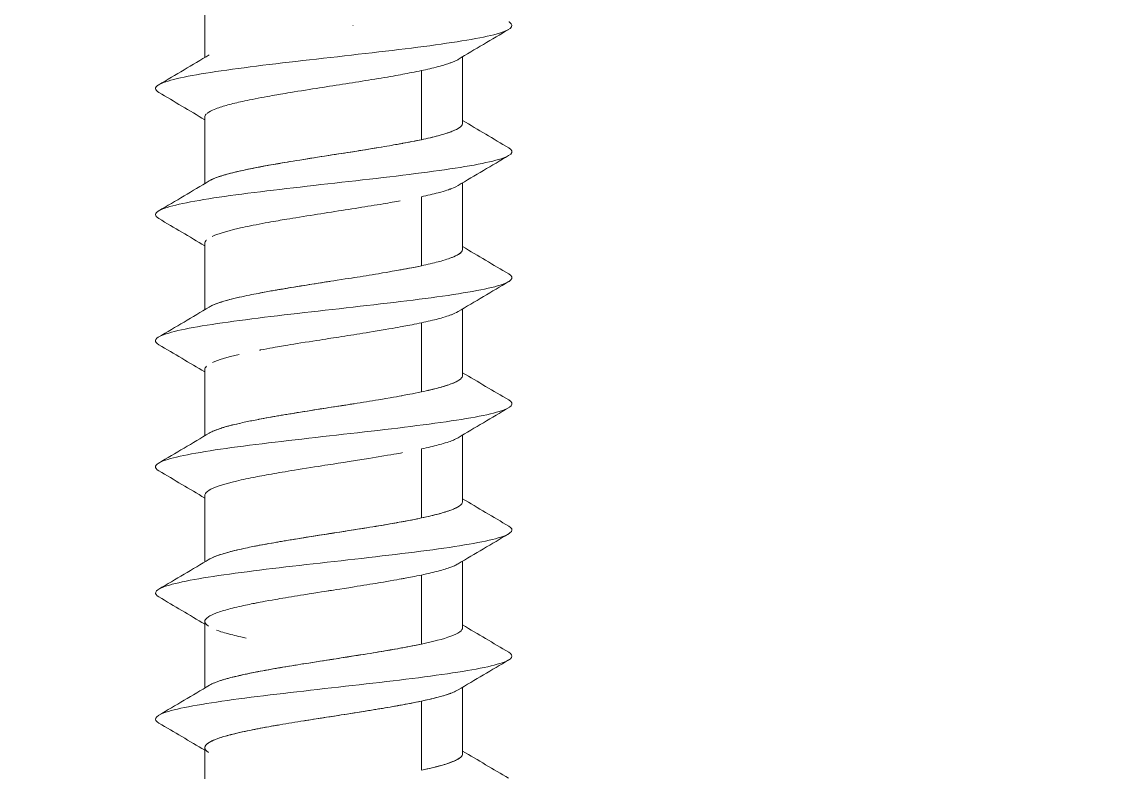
# Model space of a CAD drawing. Header units: inches. Extents: x 10 to 190, y 5 to 37.
# Drawn here: x 141.328 to 142.284, y 22.315 to 22.975 of the extents above; entities that cross this region are included whole.
import ezdxf

# ---------------------------------------------------------------- set-up
doc = ezdxf.new("R2010")
doc.units = ezdxf.units.IN
doc.header["$MEASUREMENT"] = 0

msp = doc.modelspace()

# ---------------------------------------------------------------- linework, layer by layer
at = {"color": 0, "linetype": 'Continuous', "lineweight": 0, "extrusion": (-1, 6.12323e-17, 0)}
for p, q in [((141.4893, 22.94398), (141.4893, 23.00245)), ((141.71629, 22.88615), (141.71629, 22.94464)), ((141.67998, 22.87161), (141.67998, 22.93242)), ((141.67998, 22.93242), (141.67998, 22.87161)), ((141.4893, 22.83298), (141.4893, 22.89145)), ((141.71629, 22.77515), (141.71629, 22.83364)), ((141.67998, 22.76061), (141.67998, 22.82142)), ((141.67998, 22.82142), (141.67998, 22.76061)), ((141.4893, 22.72198), (141.4893, 22.78046)), ((141.71629, 22.66414), (141.71629, 22.72264)), ((141.67998, 22.64961), (141.67998, 22.71042)), ((141.67998, 22.71042), (141.67998, 22.64961)), ((141.4893, 22.61098), (141.4893, 22.66946)), ((141.71629, 22.55314), (141.71629, 22.61163)), ((141.67998, 22.53862), (141.67998, 22.59942)), ((141.67998, 22.59942), (141.67998, 22.53862)), ((141.4893, 22.49998), (141.4893, 22.55846)), ((141.71629, 22.44214), (141.71629, 22.50063)), ((141.67998, 22.42762), (141.67998, 22.48842)), ((141.67998, 22.48842), (141.67998, 22.42762)), ((141.4893, 22.38898), (141.4893, 22.44746)), ((141.71629, 22.33114), (141.71629, 22.38963)), ((141.67998, 22.31662), (141.67998, 22.37741)), ((141.67998, 22.37741), (141.67998, 22.31662)), ((141.4893, 22.27798), (141.4893, 22.33646))]:
    msp.add_line(p, q, dxfattribs=at)
msp.add_circle((145.29513, 27.66838), 6.76088)
at = {"color": 0, "linetype": 'Continuous', "lineweight": 0}
for points, knots in [([(141.44878, 22.91314), (141.44501, 22.91536), (141.44483, 22.91757), (141.4544, 22.92348), (141.47075, 22.92716), (141.51816, 22.93453), (141.5491, 22.93822), (141.61401, 22.94559), (141.64781, 22.94928), (141.7056, 22.95665), (141.72945, 22.96033), (141.75823, 22.9677), (141.76308, 22.97139), (141.75732, 22.9752), (141.75712, 22.97532), (141.75691, 22.97544)], [0.90000731, 0.90000731, 0.90000731, 0.90000731, 0.90227005, 0.90227005, 0.90602889, 0.90602889, 0.90978774, 0.90978774, 0.91354658, 0.91354658, 0.91730542, 0.91730542, 0.92106427, 0.92106427, 0.92118945, 0.92118945, 0.92118945, 0.92118945]), ([(141.75691, 22.97544), (141.75712, 22.97532), (141.75732, 22.9752), (141.76308, 22.97139), (141.75823, 22.9677), (141.72945, 22.96033), (141.7056, 22.95665), (141.64781, 22.94928), (141.61401, 22.94559), (141.5491, 22.93822), (141.51816, 22.93453), (141.47075, 22.92716), (141.4544, 22.92348), (141.44483, 22.91757), (141.44501, 22.91536), (141.44878, 22.91314)], [-0.92118945, -0.92118945, -0.92118945, -0.92118945, -0.92106427, -0.92106427, -0.91730542, -0.91730542, -0.91354658, -0.91354658, -0.90978774, -0.90978774, -0.90602889, -0.90602889, -0.90227005, -0.90227005, -0.90000731, -0.90000731, -0.90000731, -0.90000731]), ([(141.71234, 22.94228), (141.71182, 22.94196), (141.71109, 22.94156), (141.71009, 22.94108), (141.70853, 22.94033), (141.70705, 22.93975), (141.70596, 22.93934), (141.70564, 22.93922), (141.70525, 22.93908), (141.70476, 22.9389), (141.70296, 22.93827), (141.69995, 22.93726), (141.69471, 22.93588), (141.6899, 22.93461), (141.68485, 22.93346), (141.67998, 22.93242)], [0.8253823, 0.8253823, 0.8253823, 0.8253823, 0.84375, 0.84375, 0.84375, 0.875, 0.875, 0.875, 0.8883182, 0.8883182, 0.8883182, 0.9375, 0.9375, 0.9375, 1, 1, 1, 1]), ([(141.67998, 22.93242), (141.67454, 22.93127), (141.66854, 22.9301), (141.66357, 22.92918), (141.65859, 22.92825), (141.65202, 22.92709), (141.64456, 22.92585), (141.62963, 22.92337), (141.61465, 22.92106), (141.59897, 22.9186), (141.59114, 22.91737), (141.58373, 22.91622), (141.57447, 22.91474), (141.56521, 22.91326), (141.55834, 22.91211), (141.55423, 22.9114), (141.55012, 22.9107), (141.5435, 22.90954), (141.53615, 22.90811), (141.5288, 22.90669), (141.5234, 22.90553), (141.51899, 22.90452), (141.51458, 22.9035), (141.51007, 22.90235), (141.50675, 22.90139), (141.50343, 22.90043), (141.49973, 22.89927), (141.4961, 22.8976), (141.49335, 22.89634), (141.49194, 22.89536), (141.49111, 22.8946)], [0, 0, 0, 0, 0.0625, 0.0625, 0.0625, 0.125, 0.125, 0.125, 0.25, 0.25, 0.25, 0.3125, 0.3125, 0.3125, 0.375, 0.375, 0.375, 0.4375, 0.4375, 0.4375, 0.5, 0.5, 0.5, 0.5625, 0.5625, 0.5625, 0.625, 0.625, 0.625, 0.6722977, 0.6722977, 0.6722977, 0.6722977]), ([(141.49055, 22.89407), (141.4905, 22.89402), (141.49046, 22.89397), (141.49042, 22.89393), (141.48979, 22.89323), (141.48933, 22.89231), (141.4893, 22.89145)], [0.68411623, 0.68411623, 0.68411623, 0.68411623, 0.6875, 0.6875, 0.6875, 0.73980949, 0.73980949, 0.73980949, 0.73980949]), ([(141.67998, 22.87161), (141.6853, 22.87273), (141.69048, 22.87389), (141.69658, 22.87558), (141.70268, 22.87728), (141.70562, 22.87844), (141.70617, 22.87865), (141.70672, 22.87886), (141.70994, 22.88001), (141.71259, 22.88162), (141.71523, 22.88324), (141.71597, 22.88439), (141.71622, 22.88552), (141.71627, 22.88573), (141.71629, 22.88594), (141.71629, 22.88615)], [0, 0, 0, 0, 0.0625, 0.0625, 0.0625, 0.125, 0.125, 0.125, 0.1875, 0.1875, 0.1875, 0.25, 0.25, 0.25, 0.2616815, 0.2616815, 0.2616815, 0.2616815]), ([(141.67998, 22.87161), (141.68519, 22.87271), (141.69017, 22.87386), (141.69471, 22.87507), (141.70266, 22.87719), (141.70539, 22.87836), (141.70594, 22.87856), (141.70652, 22.87878), (141.71008, 22.87993), (141.71321, 22.88202), (141.715, 22.88321), (141.71594, 22.88437), (141.71621, 22.88548), (141.71626, 22.88566), (141.7163, 22.88589), (141.71629, 22.88615)], [0, 0, 0, 0, 0.0625, 0.0625, 0.0625, 0.125, 0.125, 0.125, 0.1875, 0.1875, 0.1875, 0.25, 0.25, 0.25, 0.2643068, 0.2643068, 0.2643068, 0.2643068]), ([(141.49317, 22.8353), (141.49398, 22.83578), (141.49502, 22.83632), (141.49636, 22.83692), (141.49943, 22.83829), (141.50295, 22.83944), (141.50613, 22.84039), (141.50736, 22.84075), (141.51108, 22.84191), (141.51954, 22.84386), (141.52168, 22.84436), (141.524, 22.84487), (141.52651, 22.8454), (141.52948, 22.84602), (141.53272, 22.84667), (141.53624, 22.84734), (141.54455, 22.84893), (141.55126, 22.85007), (141.55541, 22.85078), (141.56015, 22.85159), (141.56708, 22.85276), (141.57647, 22.85427), (141.58139, 22.85506), (141.58598, 22.85579), (141.5902, 22.85645), (141.59317, 22.85692), (141.59594, 22.85735), (141.59852, 22.85775), (141.60246, 22.85836), (141.60618, 22.85893), (141.60967, 22.85947), (141.6129, 22.85997), (141.61658, 22.86054), (141.6207, 22.86119), (141.627, 22.86218), (141.63429, 22.86334), (141.64227, 22.86468), (141.64949, 22.86588), (141.65486, 22.86683), (141.65867, 22.86751), (141.66005, 22.86776), (141.66123, 22.86797), (141.66221, 22.86815), (141.66425, 22.86852), (141.66741, 22.8691), (141.67145, 22.86988), (141.67528, 22.87063), (141.67806, 22.8712), (141.67998, 22.87161)], [0.3502982, 0.3502982, 0.3502982, 0.3502982, 0.375, 0.375, 0.375, 0.4375, 0.4375, 0.4375, 0.5, 0.5, 0.5, 0.5286297, 0.5286297, 0.5286297, 0.5625, 0.5625, 0.5625, 0.625, 0.625, 0.625, 0.6875, 0.6875, 0.6875, 0.7242223, 0.7242223, 0.7242223, 0.75, 0.75, 0.75, 0.78125, 0.78125, 0.78125, 0.8125, 0.8125, 0.8125, 0.875, 0.875, 0.875, 0.9208216, 0.9208216, 0.9208216, 0.9375, 0.9375, 0.9375, 0.96875, 0.96875, 0.96875, 1, 1, 1, 1]), ([(141.66298, 22.86829), (141.66319, 22.86833), (141.66339, 22.86836), (141.66359, 22.8684), (141.66851, 22.86931), (141.67452, 22.87046), (141.67998, 22.87161)], [0.93497714, 0.93497714, 0.93497714, 0.93497714, 0.9375, 0.9375, 0.9375, 1, 1, 1, 1]), ([(141.44878, 22.80213), (141.44477, 22.8045), (141.44484, 22.80686), (141.45594, 22.81291), (141.47302, 22.8166), (141.52153, 22.82397), (141.55283, 22.82765), (141.61793, 22.83502), (141.65157, 22.83871), (141.70859, 22.84608), (141.73183, 22.84977), (141.75908, 22.85712), (141.76313, 22.86079), (141.75689, 22.86446)], [0.86226949, 0.86226949, 0.86226949, 0.86226949, 0.8646816, 0.8646816, 0.86844045, 0.86844045, 0.87219929, 0.87219929, 0.87595814, 0.87595814, 0.87971698, 0.87971698, 0.88345745, 0.88345745, 0.88345745, 0.88345745]), ([(141.75689, 22.86446), (141.76313, 22.86079), (141.75908, 22.85712), (141.73183, 22.84977), (141.70859, 22.84608), (141.65157, 22.83871), (141.61793, 22.83502), (141.55283, 22.82765), (141.52153, 22.82397), (141.47302, 22.8166), (141.45594, 22.81291), (141.44484, 22.80686), (141.44477, 22.8045), (141.44878, 22.80213)], [-0.88345745, -0.88345745, -0.88345745, -0.88345745, -0.87971698, -0.87971698, -0.87595814, -0.87595814, -0.87219929, -0.87219929, -0.86844045, -0.86844045, -0.8646816, -0.8646816, -0.86226949, -0.86226949, -0.86226949, -0.86226949]), ([(141.49317, 22.8353), (141.49379, 22.83566), (141.49448, 22.83603), (141.49527, 22.83642), (141.50025, 22.83882), (141.50784, 22.84114), (141.5187, 22.84367), (141.52414, 22.84494), (141.52966, 22.8461), (141.53728, 22.84754), (141.54489, 22.84898), (141.55156, 22.85013), (141.55597, 22.85088), (141.56038, 22.85163), (141.56732, 22.8528), (141.57607, 22.85421), (141.58481, 22.85562), (141.59225, 22.85678), (141.60111, 22.85815), (141.61825, 22.8608), (141.63261, 22.86305), (141.64469, 22.86508)], [0.3552213, 0.3552213, 0.3552213, 0.3552213, 0.375, 0.375, 0.375, 0.5, 0.5, 0.5, 0.5625, 0.5625, 0.5625, 0.625, 0.625, 0.625, 0.6875, 0.6875, 0.6875, 0.75, 0.75, 0.75, 0.870812, 0.870812, 0.870812, 0.870812]), ([(141.71233, 22.83127), (141.70945, 22.82951), (141.70646, 22.82853), (141.70595, 22.82834), (141.70563, 22.82822), (141.70452, 22.82779), (141.70227, 22.82707), (141.70056, 22.82652), (141.69817, 22.82579), (141.69477, 22.8249), (141.69021, 22.82369), (141.6852, 22.82254), (141.67998, 22.82142)], [0.8182432, 0.8182432, 0.8182432, 0.8182432, 0.8749039, 0.8749039, 0.8749039, 0.910462, 0.910462, 0.910462, 0.9375, 0.9375, 0.9375, 1, 1, 1, 1]), ([(141.66132, 22.81776), (141.65713, 22.817), (141.6518, 22.81607), (141.64621, 22.81513), (141.63237, 22.81282), (141.61751, 22.8105), (141.60071, 22.80787), (141.59232, 22.80656), (141.58486, 22.8054), (141.57586, 22.80397), (141.56686, 22.80253), (141.55997, 22.80139), (141.55551, 22.80062), (141.55106, 22.79986), (141.54439, 22.7987), (141.53707, 22.79729), (141.52974, 22.79588), (141.52419, 22.79472), (141.51846, 22.7934), (141.50724, 22.7908), (141.50016, 22.78853), (141.49566, 22.78639)], [0.0745147, 0.0745147, 0.0745147, 0.0745147, 0.125, 0.125, 0.125, 0.25, 0.25, 0.25, 0.3125, 0.3125, 0.3125, 0.375, 0.375, 0.375, 0.4375, 0.4375, 0.4375, 0.5, 0.5, 0.5, 0.6225443, 0.6225443, 0.6225443, 0.6225443]), ([(141.49062, 22.78314), (141.49059, 22.78311), (141.49057, 22.78309), (141.49054, 22.78306), (141.48977, 22.78225), (141.48932, 22.78131), (141.4893, 22.78046)], [0.6856944, 0.6856944, 0.6856944, 0.6856944, 0.6875, 0.6875, 0.6875, 0.73987419, 0.73987419, 0.73987419, 0.73987419]), ([(141.67998, 22.76061), (141.68551, 22.76178), (141.69045, 22.76293), (141.69474, 22.76408), (141.69602, 22.76442), (141.69817, 22.765), (141.7008, 22.76582), (141.70324, 22.76658), (141.70487, 22.76716), (141.70597, 22.76757), (141.70628, 22.76769), (141.70665, 22.76783), (141.70708, 22.768), (141.7087, 22.76864), (141.71114, 22.76964), (141.7132, 22.77102), (141.71511, 22.77229), (141.71597, 22.77345), (141.71622, 22.77449), (141.71626, 22.77469), (141.7163, 22.77491), (141.71629, 22.77515)], [0, 0, 0, 0, 0.0625, 0.0625, 0.0625, 0.09375, 0.09375, 0.09375, 0.125, 0.125, 0.125, 0.1381297, 0.1381297, 0.1381297, 0.1875, 0.1875, 0.1875, 0.25, 0.25, 0.25, 0.2631778, 0.2631778, 0.2631778, 0.2631778]), ([(141.70777, 22.76828), (141.70943, 22.76894), (141.71112, 22.76972), (141.71266, 22.77067), (141.71533, 22.77232), (141.716, 22.77347), (141.71623, 22.77456), (141.71627, 22.77475), (141.71629, 22.77495), (141.71629, 22.77515)], [0.1514239, 0.1514239, 0.1514239, 0.1514239, 0.1875, 0.1875, 0.1875, 0.25, 0.25, 0.25, 0.2611777, 0.2611777, 0.2611777, 0.2611777]), ([(141.49318, 22.72431), (141.49402, 22.72481), (141.49507, 22.72535), (141.4964, 22.72594), (141.49975, 22.72743), (141.50339, 22.72857), (141.50612, 22.72938), (141.50851, 22.73009), (141.51259, 22.73126), (141.51962, 22.73288), (141.52256, 22.73356), (141.52557, 22.73421), (141.5286, 22.73483), (141.53115, 22.73535), (141.5337, 22.73586), (141.53624, 22.73634), (141.54641, 22.73829), (141.55338, 22.73944), (141.55548, 22.7398), (141.56098, 22.74074), (141.56795, 22.7419), (141.57653, 22.74328), (141.58301, 22.74432), (141.58854, 22.74519), (141.59298, 22.74589), (141.59507, 22.74621), (141.59692, 22.7465), (141.59853, 22.74675), (141.60051, 22.74706), (141.60424, 22.74763), (141.60967, 22.74848), (141.61422, 22.74918), (141.61793, 22.74976), (141.6208, 22.75021), (141.62757, 22.75127), (141.6348, 22.75243), (141.64225, 22.75367), (141.6521, 22.75532), (141.65812, 22.75641), (141.66108, 22.75694), (141.66157, 22.75703), (141.66198, 22.75711), (141.6623, 22.75717), (141.66466, 22.7576), (141.66777, 22.75817), (141.67145, 22.75889), (141.67636, 22.75984), (141.67906, 22.76041), (141.67998, 22.76061)], [0.3488601, 0.3488601, 0.3488601, 0.3488601, 0.375, 0.375, 0.375, 0.4375, 0.4375, 0.4375, 0.5, 0.5, 0.5, 0.5339098, 0.5339098, 0.5339098, 0.5625, 0.5625, 0.5625, 0.625, 0.625, 0.625, 0.6875, 0.6875, 0.6875, 0.7299699, 0.7299699, 0.7299699, 0.75, 0.75, 0.75, 0.78125, 0.78125, 0.78125, 0.8125, 0.8125, 0.8125, 0.875, 0.875, 0.875, 0.9285399, 0.9285399, 0.9285399, 0.9375, 0.9375, 0.9375, 0.96875, 0.96875, 0.96875, 1, 1, 1, 1]), ([(141.66129, 22.75698), (141.66131, 22.75699), (141.66132, 22.75699), (141.66134, 22.75699), (141.66237, 22.75718), (141.66917, 22.75833), (141.67998, 22.76061)], [0.93655261, 0.93655261, 0.93655261, 0.93655261, 0.9375, 0.9375, 0.9375, 1, 1, 1, 1]), ([(141.44879, 22.69113), (141.44452, 22.69364), (141.44488, 22.69615), (141.45756, 22.70235), (141.47538, 22.70603), (141.52495, 22.7134), (141.55658, 22.71709), (141.62184, 22.72446), (141.65531, 22.72814), (141.71152, 22.73552), (141.73413, 22.7392), (141.75942, 22.74641), (141.76287, 22.74994), (141.75687, 22.75347)], [0.82453198, 0.82453198, 0.82453198, 0.82453198, 0.82709316, 0.82709316, 0.830852, 0.830852, 0.83461085, 0.83461085, 0.83836969, 0.83836969, 0.84212854, 0.84212854, 0.84572551, 0.84572551, 0.84572551, 0.84572551]), ([(141.75687, 22.75347), (141.76287, 22.74994), (141.75942, 22.74641), (141.73413, 22.7392), (141.71152, 22.73552), (141.65531, 22.72814), (141.62184, 22.72446), (141.55658, 22.71709), (141.52495, 22.7134), (141.47538, 22.70603), (141.45756, 22.70235), (141.44488, 22.69615), (141.44452, 22.69364), (141.44879, 22.69113)], [-0.84572551, -0.84572551, -0.84572551, -0.84572551, -0.84212854, -0.84212854, -0.83836969, -0.83836969, -0.83461085, -0.83461085, -0.830852, -0.830852, -0.82709316, -0.82709316, -0.82453198, -0.82453198, -0.82453198, -0.82453198]), ([(141.53761, 22.7366), (141.53802, 22.73668), (141.53843, 22.73676), (141.53886, 22.73684), (141.54718, 22.7384), (141.554, 22.73955), (141.5576, 22.74016), (141.56119, 22.74076), (141.56813, 22.74193), (141.57712, 22.74337), (141.58587, 22.74478), (141.59313, 22.74591), (141.59923, 22.74686)], [0.5593245, 0.5593245, 0.5593245, 0.5593245, 0.5625, 0.5625, 0.5625, 0.625, 0.625, 0.625, 0.6875, 0.6875, 0.6875, 0.7482296, 0.7482296, 0.7482296, 0.7482296]), ([(141.49601, 22.72577), (141.49605, 22.72578), (141.49608, 22.7258), (141.49611, 22.72581), (141.50144, 22.72823), (141.50941, 22.73053), (141.51977, 22.73291)], [0.3741977, 0.3741977, 0.3741977, 0.3741977, 0.375, 0.375, 0.375, 0.4997189, 0.4997189, 0.4997189, 0.4997189]), ([(141.71233, 22.72027), (141.71049, 22.71916), (141.70848, 22.71832), (141.70708, 22.71777), (141.70665, 22.7176), (141.70626, 22.71745), (141.70595, 22.71734), (141.70486, 22.71693), (141.70324, 22.71636), (141.70081, 22.71561), (141.69815, 22.7148), (141.69598, 22.71422), (141.69469, 22.71388), (141.69041, 22.71275), (141.68549, 22.7116), (141.67998, 22.71042)], [0.8192371, 0.8192371, 0.8192371, 0.8192371, 0.8617392, 0.8617392, 0.8617392, 0.875, 0.875, 0.875, 0.90625, 0.90625, 0.90625, 0.9375, 0.9375, 0.9375, 1, 1, 1, 1]), ([(141.67998, 22.71042), (141.67452, 22.70926), (141.66848, 22.70809), (141.66462, 22.70737), (141.66075, 22.70664), (141.6544, 22.7055), (141.64455, 22.70386), (141.63469, 22.70222), (141.62736, 22.70106), (141.62036, 22.69996), (141.61337, 22.69885), (141.60592, 22.69769), (141.60033, 22.69681), (141.59475, 22.69593), (141.58729, 22.69478), (141.57749, 22.69323), (141.56768, 22.69167), (141.56076, 22.69052), (141.55677, 22.68984), (141.55278, 22.68916), (141.54607, 22.688), (141.53834, 22.68653), (141.53802, 22.68647), (141.53771, 22.68641), (141.5374, 22.68635)], [0, 0, 0, 0, 0.0625, 0.0625, 0.0625, 0.125, 0.125, 0.125, 0.1875, 0.1875, 0.1875, 0.25, 0.25, 0.25, 0.3125, 0.3125, 0.3125, 0.375, 0.375, 0.375, 0.4375, 0.4375, 0.4375, 0.4400632, 0.4400632, 0.4400632, 0.4400632]), ([(141.51958, 22.68266), (141.51957, 22.68266), (141.51957, 22.68266), (141.51957, 22.68265), (141.50868, 22.68018), (141.50104, 22.67788), (141.49604, 22.67557)], [0.4999693, 0.4999693, 0.4999693, 0.4999693, 0.5, 0.5, 0.5, 0.6244234, 0.6244234, 0.6244234, 0.6244234]), ([(141.49067, 22.67219), (141.49065, 22.67218), (141.49064, 22.67217), (141.49063, 22.67216), (141.48975, 22.67126), (141.48932, 22.67031), (141.4893, 22.66946)], [0.6867826, 0.6867826, 0.6867826, 0.6867826, 0.6875, 0.6875, 0.6875, 0.74015439, 0.74015439, 0.74015439, 0.74015439]), ([(141.67998, 22.64961), (141.68596, 22.65087), (141.69083, 22.65203), (141.69496, 22.65313), (141.69908, 22.65424), (141.70276, 22.6554), (141.70517, 22.65628), (141.70759, 22.65715), (141.71054, 22.65831), (141.71296, 22.65986), (141.71538, 22.66142), (141.71593, 22.66257), (141.71615, 22.66324), (141.71623, 22.66349), (141.7163, 22.66379), (141.71629, 22.66414)], [0, 0, 0, 0, 0.0625, 0.0625, 0.0625, 0.125, 0.125, 0.125, 0.1875, 0.1875, 0.1875, 0.25, 0.25, 0.25, 0.272238, 0.272238, 0.272238, 0.272238]), ([(141.67998, 22.64961), (141.68584, 22.65085), (141.69072, 22.652), (141.69476, 22.65308), (141.69645, 22.65353), (141.69855, 22.65411), (141.70083, 22.65482), (141.70356, 22.65567), (141.70512, 22.65625), (141.70594, 22.65656), (141.70662, 22.65681), (141.70737, 22.6571), (141.70815, 22.65743), (141.70981, 22.65813), (141.71165, 22.65899), (141.7132, 22.66002)], [0, 0, 0, 0, 0.0625, 0.0625, 0.0625, 0.09375, 0.09375, 0.09375, 0.125, 0.125, 0.125, 0.1450657, 0.1450657, 0.1450657, 0.1873675, 0.1873675, 0.1873675, 0.1873675]), ([(141.4932, 22.61332), (141.4941, 22.61385), (141.49516, 22.61439), (141.49636, 22.61493), (141.50026, 22.61666), (141.50421, 22.61782), (141.50613, 22.61839), (141.5091, 22.61927), (141.51334, 22.62043), (141.51956, 22.62186), (141.52353, 22.62278), (141.52732, 22.62358), (141.53073, 22.62426), (141.5327, 22.62466), (141.53455, 22.62502), (141.53623, 22.62534), (141.53724, 22.62554), (141.54021, 22.62611), (141.54554, 22.62706), (141.54932, 22.62774), (141.55267, 22.62832), (141.55548, 22.6288), (141.5615, 22.62982), (141.56849, 22.63098), (141.57646, 22.63226), (141.58513, 22.63366), (141.59165, 22.63468), (141.59575, 22.63532), (141.59687, 22.63549), (141.59781, 22.63564), (141.59857, 22.63576), (141.60118, 22.63616), (141.60489, 22.63674), (141.60967, 22.63748), (141.6149, 22.63829), (141.61857, 22.63886), (141.62071, 22.6392), (141.62796, 22.64033), (141.63521, 22.64149), (141.64229, 22.64267), (141.64348, 22.64287), (141.64698, 22.64345), (141.65248, 22.64441), (141.65667, 22.64514), (141.65989, 22.64573), (141.66226, 22.64616), (141.66258, 22.64622), (141.66297, 22.64629), (141.66345, 22.64638), (141.66635, 22.64691), (141.67228, 22.64799), (141.67998, 22.64961)], [0.3457498, 0.3457498, 0.3457498, 0.3457498, 0.375, 0.375, 0.375, 0.4375, 0.4375, 0.4375, 0.5, 0.5, 0.5, 0.5395375, 0.5395375, 0.5395375, 0.5625, 0.5625, 0.5625, 0.59375, 0.59375, 0.59375, 0.625, 0.625, 0.625, 0.6875, 0.6875, 0.6875, 0.7366515, 0.7366515, 0.7366515, 0.75, 0.75, 0.75, 0.78125, 0.78125, 0.78125, 0.8125, 0.8125, 0.8125, 0.875, 0.875, 0.875, 0.90625, 0.90625, 0.90625, 0.9375, 0.9375, 0.9375, 0.9463177, 0.9463177, 0.9463177, 1, 1, 1, 1]), ([(141.44879, 22.58012), (141.44427, 22.58278), (141.44495, 22.58544), (141.45928, 22.59178), (141.4778, 22.59546), (141.52841, 22.60284), (141.56037, 22.60652), (141.62575, 22.61389), (141.65901, 22.61758), (141.71438, 22.62495), (141.73635, 22.62863), (141.75972, 22.6357), (141.76261, 22.63909), (141.75685, 22.64248)], [0.78679487, 0.78679487, 0.78679487, 0.78679487, 0.78950472, 0.78950472, 0.79326356, 0.79326356, 0.79702241, 0.79702241, 0.80078125, 0.80078125, 0.80454009, 0.80454009, 0.80799263, 0.80799263, 0.80799263, 0.80799263]), ([(141.75685, 22.64248), (141.76261, 22.63909), (141.75972, 22.6357), (141.73635, 22.62863), (141.71438, 22.62495), (141.65901, 22.61758), (141.62575, 22.61389), (141.56037, 22.60652), (141.52841, 22.60284), (141.4778, 22.59546), (141.45928, 22.59178), (141.44495, 22.58544), (141.44427, 22.58278), (141.44879, 22.58012)], [-0.80799263, -0.80799263, -0.80799263, -0.80799263, -0.80454009, -0.80454009, -0.80078125, -0.80078125, -0.79702241, -0.79702241, -0.79326356, -0.79326356, -0.78950472, -0.78950472, -0.78679487, -0.78679487, -0.78679487, -0.78679487]), ([(141.53665, 22.62542), (141.53675, 22.62544), (141.53686, 22.62546), (141.53696, 22.62548), (141.54229, 22.6265), (141.54874, 22.62765), (141.55438, 22.62861), (141.56002, 22.62957), (141.56691, 22.63073), (141.5773, 22.6324), (141.58768, 22.63407), (141.59519, 22.63523), (141.60058, 22.63607), (141.60597, 22.63691), (141.61339, 22.63806), (141.61972, 22.63904), (141.62011, 22.6391), (141.6205, 22.63916), (141.6209, 22.63923)], [0.5612925, 0.5612925, 0.5612925, 0.5612925, 0.5625, 0.5625, 0.5625, 0.625, 0.625, 0.625, 0.6875, 0.6875, 0.6875, 0.75, 0.75, 0.75, 0.8125, 0.8125, 0.8125, 0.8163653, 0.8163653, 0.8163653, 0.8163653]), ([(141.49653, 22.615), (141.49658, 22.61502), (141.49662, 22.61504), (141.49666, 22.61506), (141.50253, 22.61762), (141.511, 22.61993), (141.5209, 22.62217)], [0.3740898, 0.3740898, 0.3740898, 0.3740898, 0.375, 0.375, 0.375, 0.499716, 0.499716, 0.499716, 0.499716]), ([(141.71233, 22.60926), (141.71099, 22.60846), (141.70951, 22.60777), (141.70815, 22.60721), (141.70737, 22.60688), (141.70663, 22.60659), (141.70596, 22.60634), (141.70513, 22.60604), (141.70357, 22.60546), (141.70081, 22.60462), (141.69854, 22.60392), (141.69645, 22.60335), (141.69476, 22.6029), (141.69072, 22.60183), (141.68584, 22.60067), (141.67998, 22.59942)], [0.8202783, 0.8202783, 0.8202783, 0.8202783, 0.8550271, 0.8550271, 0.8550271, 0.875, 0.875, 0.875, 0.90625, 0.90625, 0.90625, 0.9375, 0.9375, 0.9375, 1, 1, 1, 1]), ([(141.66328, 22.59612), (141.66327, 22.59611), (141.66325, 22.59611), (141.66323, 22.59611), (141.6622, 22.59592), (141.65591, 22.59477), (141.64681, 22.59324), (141.62862, 22.59019), (141.61341, 22.58787), (141.6022, 22.5861), (141.59659, 22.58522), (141.5891, 22.58407), (141.57871, 22.58242), (141.56831, 22.58078), (141.56135, 22.57963), (141.55505, 22.57854), (141.54874, 22.57746), (141.54232, 22.57629), (141.5375, 22.57536), (141.53267, 22.57444), (141.52689, 22.57329), (141.52129, 22.57205), (141.51011, 22.56956), (141.50205, 22.56725), (141.49654, 22.56479), (141.49379, 22.56357), (141.49175, 22.56241), (141.49041, 22.56093), (141.48953, 22.55995), (141.48929, 22.55912), (141.4893, 22.55846)], [0.06157, 0.06157, 0.06157, 0.06157, 0.0625, 0.0625, 0.0625, 0.125, 0.125, 0.125, 0.25, 0.25, 0.25, 0.3125, 0.3125, 0.3125, 0.375, 0.375, 0.375, 0.4375, 0.4375, 0.4375, 0.5, 0.5, 0.5, 0.625, 0.625, 0.625, 0.6875, 0.6875, 0.6875, 0.7288159, 0.7288159, 0.7288159, 0.7288159]), ([(141.67998, 22.53862), (141.68785, 22.54027), (141.69772, 22.54259), (141.70503, 22.54522), (141.70868, 22.54654), (141.71125, 22.54769), (141.71335, 22.54912), (141.71545, 22.55056), (141.71603, 22.55171), (141.71621, 22.55247), (141.71626, 22.55267), (141.71629, 22.55289), (141.71629, 22.55314)], [0, 0, 0, 0, 0.125, 0.125, 0.125, 0.1875, 0.1875, 0.1875, 0.25, 0.25, 0.25, 0.2661737, 0.2661737, 0.2661737, 0.2661737]), ([(141.67998, 22.53862), (141.68619, 22.53992), (141.69097, 22.54107), (141.6947, 22.54206), (141.69659, 22.54257), (141.69867, 22.54315), (141.7008, 22.54381), (141.70269, 22.5444), (141.70441, 22.54498), (141.70595, 22.54556), (141.70699, 22.54595), (141.70808, 22.54639), (141.70916, 22.54687), (141.71058, 22.5475), (141.71199, 22.54822), (141.71319, 22.54902), (141.71544, 22.55051), (141.71602, 22.55167), (141.71621, 22.55248), (141.71626, 22.55267), (141.7163, 22.55289), (141.71629, 22.55314)], [0, 0, 0, 0, 0.0625, 0.0625, 0.0625, 0.09375, 0.09375, 0.09375, 0.125, 0.125, 0.125, 0.151912, 0.151912, 0.151912, 0.1875, 0.1875, 0.1875, 0.25, 0.25, 0.25, 0.2666712, 0.2666712, 0.2666712, 0.2666712]), ([(141.44878, 22.46912), (141.44402, 22.47192), (141.44506, 22.47472), (141.46108, 22.48121), (141.48031, 22.4849), (141.53192, 22.49227), (141.56417, 22.49595), (141.62964, 22.50333), (141.66268, 22.50701), (141.71717, 22.51438), (141.73848, 22.51807), (141.75998, 22.525), (141.76235, 22.52824), (141.75684, 22.53148)], [0.74905825, 0.74905825, 0.74905825, 0.74905825, 0.75191627, 0.75191627, 0.75567512, 0.75567512, 0.75943396, 0.75943396, 0.76319281, 0.76319281, 0.76695165, 0.76695165, 0.77025885, 0.77025885, 0.77025885, 0.77025885]), ([(141.75684, 22.53148), (141.76235, 22.52824), (141.75998, 22.525), (141.73848, 22.51807), (141.71717, 22.51438), (141.66268, 22.50701), (141.62964, 22.50333), (141.56417, 22.49595), (141.53192, 22.49227), (141.48031, 22.4849), (141.46108, 22.48121), (141.44506, 22.47472), (141.44402, 22.47192), (141.44878, 22.46912)], [-0.77025885, -0.77025885, -0.77025885, -0.77025885, -0.76695165, -0.76695165, -0.76319281, -0.76319281, -0.75943396, -0.75943396, -0.75567512, -0.75567512, -0.75191627, -0.75191627, -0.74905825, -0.74905825, -0.74905825, -0.74905825]), ([(141.49322, 22.50233), (141.4934, 22.50243), (141.49358, 22.50254), (141.49376, 22.50264), (141.49459, 22.50311), (141.49548, 22.50354), (141.49639, 22.50394), (141.49775, 22.50455), (141.49922, 22.50512), (141.50075, 22.50566), (141.50217, 22.50616), (141.50393, 22.50674), (141.50612, 22.50738), (141.50945, 22.50837), (141.5138, 22.50953), (141.51957, 22.51086), (141.5248, 22.51207), (141.52944, 22.51301), (141.5329, 22.5137), (141.53418, 22.51395), (141.53531, 22.51417), (141.53626, 22.51435), (141.53818, 22.51472), (141.54122, 22.51529), (141.54558, 22.51607), (141.54971, 22.51681), (141.55304, 22.51738), (141.55542, 22.51779), (141.5619, 22.51889), (141.56895, 22.52005), (141.57651, 22.52127), (141.5896, 22.52338), (141.59713, 22.52454), (141.59848, 22.52475), (141.59987, 22.52496), (141.60741, 22.52612), (141.62074, 22.5282), (141.62839, 22.5294), (141.63558, 22.53056), (141.64224, 22.53166), (141.64471, 22.53208), (141.64818, 22.53266), (141.65251, 22.53342), (141.65703, 22.5342), (141.66021, 22.53478), (141.66223, 22.53515), (141.66324, 22.53534), (141.66443, 22.53556), (141.66579, 22.53581), (141.66944, 22.53649), (141.67435, 22.53743), (141.67998, 22.53862)], [0.3434821, 0.3434821, 0.3434821, 0.3434821, 0.3491794, 0.3491794, 0.3491794, 0.375, 0.375, 0.375, 0.40625, 0.40625, 0.40625, 0.4375, 0.4375, 0.4375, 0.5, 0.5, 0.5, 0.5456201, 0.5456201, 0.5456201, 0.5625, 0.5625, 0.5625, 0.59375, 0.59375, 0.59375, 0.625, 0.625, 0.625, 0.6875, 0.6875, 0.6875, 0.75, 0.75, 0.75, 0.8125, 0.8125, 0.8125, 0.875, 0.875, 0.875, 0.90625, 0.90625, 0.90625, 0.9375, 0.9375, 0.9375, 0.9544403, 0.9544403, 0.9544403, 1, 1, 1, 1]), ([(141.53698, 22.51449), (141.53717, 22.51452), (141.53736, 22.51456), (141.53755, 22.5146), (141.54231, 22.5155), (141.54871, 22.51665), (141.55446, 22.51763), (141.56022, 22.51861), (141.56713, 22.51977), (141.57865, 22.52161), (141.59018, 22.52346), (141.59766, 22.52462), (141.59902, 22.52483), (141.60038, 22.52504), (141.60787, 22.52619), (141.61822, 22.52781), (141.62857, 22.52943), (141.63574, 22.53058), (141.64247, 22.5317), (141.64919, 22.53283), (141.65585, 22.53399), (141.66041, 22.53482), (141.66497, 22.53565), (141.67139, 22.5368), (141.67998, 22.53862)], [0.5600455, 0.5600455, 0.5600455, 0.5600455, 0.5625, 0.5625, 0.5625, 0.625, 0.625, 0.625, 0.6875, 0.6875, 0.6875, 0.75, 0.75, 0.75, 0.8125, 0.8125, 0.8125, 0.875, 0.875, 0.875, 0.9375, 0.9375, 0.9375, 1, 1, 1, 1]), ([(141.49687, 22.50415), (141.49701, 22.50421), (141.49716, 22.50428), (141.49731, 22.50434), (141.50362, 22.50699), (141.51228, 22.50923), (141.52136, 22.51127)], [0.3721446, 0.3721446, 0.3721446, 0.3721446, 0.375, 0.375, 0.375, 0.4957781, 0.4957781, 0.4957781, 0.4957781]), ([(141.71233, 22.49826), (141.71137, 22.49768), (141.71029, 22.49714), (141.70916, 22.49664), (141.70811, 22.49617), (141.70702, 22.49574), (141.70594, 22.49534), (141.70431, 22.49473), (141.70258, 22.49416), (141.70083, 22.49362), (141.69918, 22.49312), (141.69718, 22.49254), (141.69473, 22.49189), (141.691, 22.49091), (141.68621, 22.48975), (141.67998, 22.48842)], [0.8212902, 0.8212902, 0.8212902, 0.8212902, 0.8491743, 0.8491743, 0.8491743, 0.875, 0.875, 0.875, 0.90625, 0.90625, 0.90625, 0.9375, 0.9375, 0.9375, 1, 1, 1, 1]), ([(141.67998, 22.48842), (141.67435, 22.48721), (141.66944, 22.48627), (141.66579, 22.48558), (141.66443, 22.48533), (141.66324, 22.48511), (141.66223, 22.48493), (141.66021, 22.48456), (141.65702, 22.48398), (141.65248, 22.4832), (141.64819, 22.48247), (141.64474, 22.48189), (141.64228, 22.48149), (141.6356, 22.48038), (141.62838, 22.47922), (141.6207, 22.47801), (141.60744, 22.4759), (141.59994, 22.47474), (141.59856, 22.47453), (141.5972, 22.47432), (141.58963, 22.47317), (141.57646, 22.47107), (141.56893, 22.46987), (141.5619, 22.46872), (141.55544, 22.46761), (141.55305, 22.4672), (141.54969, 22.46661), (141.54553, 22.46586), (141.5412, 22.46507), (141.53817, 22.46449), (141.53624, 22.46412), (141.53529, 22.46394), (141.53418, 22.46372), (141.5329, 22.46347), (141.52944, 22.46279), (141.52479, 22.46185), (141.51955, 22.46066), (141.5138, 22.45935), (141.50946, 22.4582), (141.50613, 22.45721), (141.50444, 22.45671), (141.5026, 22.45612), (141.50075, 22.45546), (141.49911, 22.45487), (141.49764, 22.45429), (141.49636, 22.45371), (141.49551, 22.45332), (141.49462, 22.45289), (141.49376, 22.45241), (141.49262, 22.45178), (141.49154, 22.45106), (141.49072, 22.45025), (141.48919, 22.44876), (141.48918, 22.44761), (141.48938, 22.4468), (141.48955, 22.44609), (141.49, 22.44493), (141.49239, 22.44331)], [0, 0, 0, 0, 0.045563, 0.045563, 0.045563, 0.0625, 0.0625, 0.0625, 0.09375, 0.09375, 0.09375, 0.125, 0.125, 0.125, 0.1875, 0.1875, 0.1875, 0.25, 0.25, 0.25, 0.3125, 0.3125, 0.3125, 0.375, 0.375, 0.375, 0.40625, 0.40625, 0.40625, 0.4375, 0.4375, 0.4375, 0.4543296, 0.4543296, 0.4543296, 0.5, 0.5, 0.5, 0.5625, 0.5625, 0.5625, 0.59375, 0.59375, 0.59375, 0.625, 0.625, 0.625, 0.651797, 0.651797, 0.651797, 0.6875, 0.6875, 0.6875, 0.75, 0.75, 0.75, 0.8124508, 0.8124508, 0.8124508, 0.8124508]), ([(141.49967, 22.43983), (141.50489, 22.4379), (141.50952, 22.43675), (141.5109, 22.43638), (141.51444, 22.43545), (141.51917, 22.43429), (141.52561, 22.43291)], [0.8751039, 0.8751039, 0.8751039, 0.8751039, 0.9375, 0.9375, 0.9375, 1, 1, 1, 1]), ([(141.67998, 22.42762), (141.68995, 22.42972), (141.69917, 22.43203), (141.70577, 22.43449), (141.70906, 22.43572), (141.71163, 22.43688), (141.71367, 22.43835), (141.71571, 22.43983), (141.71614, 22.44098), (141.71626, 22.44169), (141.71628, 22.44182), (141.71629, 22.44198), (141.71629, 22.44214)], [0, 0, 0, 0, 0.125, 0.125, 0.125, 0.1875, 0.1875, 0.1875, 0.25, 0.25, 0.25, 0.2618934, 0.2618934, 0.2618934, 0.2618934]), ([(141.49324, 22.39134), (141.49368, 22.3916), (141.49413, 22.39185), (141.49457, 22.39207), (141.4952, 22.3924), (141.49582, 22.39269), (141.49638, 22.39294), (141.49707, 22.39325), (141.49838, 22.39382), (141.50078, 22.39467), (141.50276, 22.39537), (141.50461, 22.39594), (141.50613, 22.39639), (141.50974, 22.39746), (141.51418, 22.39862), (141.51962, 22.39987), (141.52675, 22.40151), (141.53237, 22.4026), (141.53512, 22.40313), (141.53556, 22.40322), (141.53593, 22.40329), (141.53623, 22.40335), (141.53849, 22.40378), (141.54157, 22.40436), (141.54559, 22.40508), (141.5509, 22.40603), (141.55432, 22.4066), (141.55551, 22.40681), (141.56233, 22.40797), (141.56938, 22.40912), (141.57649, 22.41026), (141.5786, 22.4106), (141.58225, 22.41119), (141.5875, 22.41202), (141.59225, 22.41277), (141.59595, 22.41335), (141.59857, 22.41376), (141.59932, 22.41388), (141.60023, 22.41402), (141.60132, 22.41419), (141.60541, 22.41482), (141.61196, 22.41583), (141.62078, 22.41721), (141.62888, 22.41848), (141.63606, 22.41963), (141.64228, 22.42067), (141.64516, 22.42115), (141.6486, 22.42173), (141.65251, 22.42241), (141.65811, 22.42339), (141.66127, 22.42397), (141.66232, 22.42417), (141.66408, 22.42449), (141.66601, 22.42485), (141.66808, 22.42524), (141.67168, 22.42593), (141.67572, 22.42672), (141.67998, 22.42762)], [0.3410437, 0.3410437, 0.3410437, 0.3410437, 0.3549395, 0.3549395, 0.3549395, 0.375, 0.375, 0.375, 0.40625, 0.40625, 0.40625, 0.4375, 0.4375, 0.4375, 0.5, 0.5, 0.5, 0.5538068, 0.5538068, 0.5538068, 0.5625, 0.5625, 0.5625, 0.59375, 0.59375, 0.59375, 0.625, 0.625, 0.625, 0.6875, 0.6875, 0.6875, 0.71875, 0.71875, 0.71875, 0.75, 0.75, 0.75, 0.7631382, 0.7631382, 0.7631382, 0.8125, 0.8125, 0.8125, 0.875, 0.875, 0.875, 0.90625, 0.90625, 0.90625, 0.9375, 0.9375, 0.9375, 0.9603848, 0.9603848, 0.9603848, 1, 1, 1, 1]), ([(141.49663, 22.39305), (141.49669, 22.39308), (141.49675, 22.3931), (141.49681, 22.39313), (141.49904, 22.39409), (141.50229, 22.39524), (141.50554, 22.39622), (141.50879, 22.39719), (141.51292, 22.39835), (141.52057, 22.40009), (141.52822, 22.40182), (141.53435, 22.40298), (141.53531, 22.40317), (141.53627, 22.40335), (141.54224, 22.40451), (141.55105, 22.40604), (141.56868, 22.4091), (141.58376, 22.41142), (141.59492, 22.41318), (141.60051, 22.41407), (141.60799, 22.41522), (141.61854, 22.41686), (141.62908, 22.41851), (141.63623, 22.41966), (141.64274, 22.42075), (141.64925, 22.42183), (141.65594, 22.423), (141.66099, 22.42392), (141.66605, 22.42485), (141.6723, 22.426), (141.67998, 22.42762)], [0.373234, 0.373234, 0.373234, 0.373234, 0.375, 0.375, 0.375, 0.4375, 0.4375, 0.4375, 0.5, 0.5, 0.5, 0.5625, 0.5625, 0.5625, 0.625, 0.625, 0.625, 0.75, 0.75, 0.75, 0.8125, 0.8125, 0.8125, 0.875, 0.875, 0.875, 0.9375, 0.9375, 0.9375, 1, 1, 1, 1]), ([(141.44878, 22.35812), (141.44377, 22.36107), (141.4452, 22.36401), (141.46296, 22.37065), (141.48289, 22.37433), (141.53547, 22.3817), (141.56801, 22.38539), (141.63351, 22.39276), (141.66631, 22.39644), (141.7199, 22.40382), (141.74054, 22.4075), (141.7602, 22.41429), (141.76209, 22.41739), (141.75682, 22.42049)], [0.71132221, 0.71132221, 0.71132221, 0.71132221, 0.71432783, 0.71432783, 0.71808667, 0.71808667, 0.72184552, 0.72184552, 0.72560436, 0.72560436, 0.72936321, 0.72936321, 0.73252426, 0.73252426, 0.73252426, 0.73252426]), ([(141.75682, 22.42049), (141.76209, 22.41739), (141.7602, 22.41429), (141.74054, 22.4075), (141.7199, 22.40382), (141.66631, 22.39644), (141.63351, 22.39276), (141.56801, 22.38539), (141.53547, 22.3817), (141.48289, 22.37433), (141.46296, 22.37065), (141.4452, 22.36401), (141.44377, 22.36107), (141.44878, 22.35812)], [-0.73252426, -0.73252426, -0.73252426, -0.73252426, -0.72936321, -0.72936321, -0.72560436, -0.72560436, -0.72184552, -0.72184552, -0.71808667, -0.71808667, -0.71432783, -0.71432783, -0.71132221, -0.71132221, -0.71132221, -0.71132221]), ([(141.71234, 22.38726), (141.71167, 22.38687), (141.71093, 22.38647), (141.7101, 22.38607), (141.70889, 22.3855), (141.70751, 22.38492), (141.70596, 22.38435), (141.70129, 22.38262), (141.69688, 22.38146), (141.69471, 22.38089), (141.69139, 22.38001), (141.6867, 22.37885), (141.67998, 22.37741)], [0.8222326, 0.8222326, 0.8222326, 0.8222326, 0.8437192, 0.8437192, 0.8437192, 0.875, 0.875, 0.875, 0.9375, 0.9375, 0.9375, 1, 1, 1, 1]), ([(141.70576, 22.38427), (141.70571, 22.38425), (141.70566, 22.38424), (141.70561, 22.38422), (141.69859, 22.38166), (141.68901, 22.37934), (141.67998, 22.37741)], [0.8741062, 0.8741062, 0.8741062, 0.8741062, 0.875, 0.875, 0.875, 1, 1, 1, 1]), ([(141.67998, 22.37741), (141.67572, 22.3765), (141.67169, 22.3757), (141.66808, 22.37502), (141.66599, 22.37462), (141.66404, 22.37426), (141.66226, 22.37393), (141.66122, 22.37374), (141.65809, 22.37317), (141.65253, 22.37222), (141.64859, 22.37154), (141.64513, 22.37096), (141.64223, 22.37048), (141.63602, 22.36945), (141.62886, 22.3683), (141.62077, 22.36701), (141.61197, 22.36562), (141.60543, 22.3646), (141.60132, 22.36396), (141.6002, 22.36379), (141.59926, 22.36364), (141.5985, 22.36352), (141.59589, 22.36311), (141.59219, 22.36254), (141.58745, 22.3618), (141.58226, 22.36099), (141.57864, 22.36042), (141.57652, 22.36008), (141.56939, 22.35895), (141.5623, 22.35779), (141.55544, 22.35661), (141.55427, 22.35641), (141.55088, 22.35583), (141.54561, 22.35487), (141.54158, 22.35414), (141.53851, 22.35356), (141.53625, 22.35312), (141.53595, 22.35306), (141.53557, 22.35299), (141.53512, 22.3529), (141.53236, 22.35237), (141.52673, 22.35129), (141.5196, 22.34967), (141.51416, 22.34844), (141.50972, 22.34728), (141.50611, 22.3462), (141.5046, 22.34575), (141.50274, 22.34517), (141.50076, 22.34446), (141.49838, 22.34361), (141.49708, 22.34303), (141.4964, 22.34272), (141.49583, 22.34247), (141.49521, 22.34218), (141.49457, 22.34185), (141.49322, 22.34115), (141.49178, 22.34029), (141.49072, 22.33925), (141.48933, 22.3379), (141.48915, 22.33675), (141.48937, 22.33581), (141.48946, 22.33544), (141.48948, 22.33428), (141.49238, 22.33231), (141.49239, 22.33231), (141.49239, 22.33231), (141.49239, 22.33231)], [0, 0, 0, 0, 0.0395008, 0.0395008, 0.0395008, 0.0625, 0.0625, 0.0625, 0.09375, 0.09375, 0.09375, 0.125, 0.125, 0.125, 0.1875, 0.1875, 0.1875, 0.2366455, 0.2366455, 0.2366455, 0.25, 0.25, 0.25, 0.28125, 0.28125, 0.28125, 0.3125, 0.3125, 0.3125, 0.375, 0.375, 0.375, 0.40625, 0.40625, 0.40625, 0.4375, 0.4375, 0.4375, 0.4463322, 0.4463322, 0.4463322, 0.5, 0.5, 0.5, 0.5625, 0.5625, 0.5625, 0.59375, 0.59375, 0.59375, 0.625, 0.625, 0.625, 0.6451264, 0.6451264, 0.6451264, 0.6875, 0.6875, 0.6875, 0.75, 0.75, 0.75, 0.8125, 0.8125, 0.8125, 0.8126518, 0.8126518, 0.8126518, 0.8126518]), ([(141.67998, 22.37741), (141.67324, 22.37597), (141.66711, 22.37481), (141.6615, 22.3738), (141.6559, 22.37278), (141.64918, 22.37163), (141.64336, 22.37067), (141.63754, 22.3697), (141.63045, 22.36855), (141.61992, 22.36688), (141.60939, 22.36521), (141.60188, 22.36405), (141.59649, 22.36321), (141.59111, 22.36237), (141.58374, 22.36122), (141.57751, 22.36024), (141.57712, 22.36018), (141.57673, 22.36012), (141.57634, 22.36005)], [0, 0, 0, 0, 0.0625, 0.0625, 0.0625, 0.125, 0.125, 0.125, 0.1875, 0.1875, 0.1875, 0.25, 0.25, 0.25, 0.3125, 0.3125, 0.3125, 0.3163642, 0.3163642, 0.3163642, 0.3163642]), ([(141.55535, 22.35659), (141.54811, 22.35534), (141.54218, 22.35425), (141.53855, 22.35356), (141.53474, 22.35284), (141.52866, 22.35169), (141.52128, 22.35005), (141.5139, 22.34841), (141.50962, 22.34725), (141.50594, 22.34615), (141.50225, 22.34505), (141.49907, 22.34389), (141.49704, 22.34301), (141.49501, 22.34213), (141.49258, 22.34097), (141.49089, 22.33942), (141.48953, 22.33815), (141.48928, 22.33716), (141.4893, 22.33646)], [0.37782, 0.37782, 0.37782, 0.37782, 0.4375, 0.4375, 0.4375, 0.5, 0.5, 0.5, 0.5625, 0.5625, 0.5625, 0.625, 0.625, 0.625, 0.6875, 0.6875, 0.6875, 0.7384023, 0.7384023, 0.7384023, 0.7384023]), ([(141.67998, 22.31662), (141.6918, 22.31911), (141.70041, 22.32142), (141.70644, 22.32374), (141.70945, 22.3249), (141.71178, 22.32606), (141.71333, 22.32712), (141.71489, 22.32818), (141.71586, 22.32933), (141.71616, 22.33028), (141.71624, 22.33055), (141.71631, 22.33083), (141.71629, 22.33114)], [0, 0, 0, 0, 0.125, 0.125, 0.125, 0.1875, 0.1875, 0.1875, 0.25, 0.25, 0.25, 0.2676408, 0.2676408, 0.2676408, 0.2676408]), ([(141.67998, 22.31662), (141.68751, 22.31821), (141.69203, 22.31936), (141.69471, 22.32007), (141.69777, 22.32088), (141.70192, 22.32204), (141.70594, 22.32355), (141.70805, 22.32435), (141.70969, 22.32507), (141.71097, 22.32573), (141.71188, 22.3262), (141.71261, 22.32663), (141.7132, 22.32703), (141.71412, 22.32764), (141.71478, 22.32822), (141.71525, 22.32876), (141.71569, 22.32925), (141.71606, 22.32983), (141.71621, 22.33047), (141.71627, 22.33069), (141.7163, 22.33091), (141.71629, 22.33114)], [0, 0, 0, 0, 0.0625, 0.0625, 0.0625, 0.125, 0.125, 0.125, 0.1617005, 0.1617005, 0.1617005, 0.1875, 0.1875, 0.1875, 0.21875, 0.21875, 0.21875, 0.25, 0.25, 0.25, 0.2635408, 0.2635408, 0.2635408, 0.2635408])]:
    msp.add_open_spline(points, degree=3, knots=knots, dxfattribs=at)
for points in [[(141.61973, 22.97204), (141.61974, 22.97204), (141.61974, 22.97204), (141.61975, 22.97204)], [(141.75682, 22.96864), (141.74196, 22.9599), (141.72713, 22.95113), (141.71234, 22.94228)], [(141.44869, 22.91995), (141.46354, 22.92868), (141.47837, 22.93745), (141.49316, 22.94629)], [(141.4893, 22.88914), (141.47582, 22.89719), (141.46231, 22.90518), (141.44878, 22.91314)], [(141.71629, 22.88848), (141.7298, 22.88042), (141.74334, 22.87243), (141.75689, 22.86446)], [(141.61973, 22.86104), (141.61973, 22.86104), (141.61974, 22.86104), (141.61975, 22.86104)], [(141.75681, 22.85763), (141.74196, 22.84889), (141.72712, 22.84012), (141.71233, 22.83127)], [(141.44871, 22.80896), (141.46356, 22.8177), (141.47839, 22.82646), (141.49317, 22.8353)], [(141.4893, 22.77814), (141.47582, 22.78619), (141.46231, 22.79417), (141.44878, 22.80213)], [(141.71629, 22.77748), (141.72979, 22.76943), (141.74332, 22.76144), (141.75687, 22.75347)], [(141.61974, 22.75004), (141.61974, 22.75004), (141.61974, 22.75004), (141.61975, 22.75004)], [(141.7568, 22.74663), (141.74195, 22.73789), (141.72712, 22.72912), (141.71233, 22.72027)], [(141.44873, 22.69797), (141.46357, 22.70671), (141.4784, 22.71547), (141.49318, 22.72431)], [(141.58585, 22.69454), (141.58585, 22.69454), (141.58585, 22.69454), (141.58585, 22.69454)], [(141.4893, 22.66714), (141.47582, 22.67518), (141.46231, 22.68317), (141.44879, 22.69113)], [(141.71629, 22.66648), (141.72979, 22.65843), (141.74331, 22.65044), (141.75685, 22.64248)], [(141.61974, 22.63905), (141.61974, 22.63905), (141.61974, 22.63905), (141.61974, 22.63905)], [(141.61974, 22.63905), (141.61974, 22.63905), (141.61974, 22.63905), (141.61975, 22.63905)], [(141.7568, 22.63562), (141.74195, 22.62688), (141.72712, 22.61811), (141.71233, 22.60926)], [(141.44875, 22.58698), (141.46359, 22.59571), (141.47842, 22.60448), (141.4932, 22.61332)], [(141.4893, 22.55613), (141.47582, 22.56418), (141.46231, 22.57216), (141.44879, 22.58012)], [(141.71629, 22.55548), (141.72978, 22.54744), (141.7433, 22.53945), (141.75684, 22.53148)], [(141.7568, 22.52462), (141.74195, 22.51588), (141.72712, 22.50711), (141.71233, 22.49826)], [(141.44876, 22.47598), (141.46361, 22.48472), (141.47844, 22.49349), (141.49322, 22.50233)], [(141.4893, 22.44513), (141.47582, 22.45317), (141.46231, 22.46116), (141.44878, 22.46912)], [(141.71629, 22.44214), (141.71629, 22.44214), (141.71629, 22.44214), (141.71629, 22.44214)], [(141.71629, 22.44448), (141.72977, 22.43644), (141.74329, 22.42845), (141.75682, 22.42049)], [(141.75681, 22.41362), (141.74196, 22.40488), (141.72713, 22.39611), (141.71234, 22.38726)], [(141.44877, 22.36499), (141.46362, 22.37372), (141.47845, 22.38249), (141.49324, 22.39134)], [(141.58586, 22.36155), (141.58585, 22.36155), (141.58585, 22.36155), (141.58585, 22.36155)], [(141.4893, 22.33413), (141.47582, 22.34217), (141.4623, 22.35016), (141.44878, 22.35812)], [(141.71629, 22.33348), (141.72977, 22.32543), (141.74329, 22.31745), (141.75681, 22.30949)]]:
    msp.add_open_spline(points, degree=3, dxfattribs=at)

doc.saveas('drawing.dxf')
